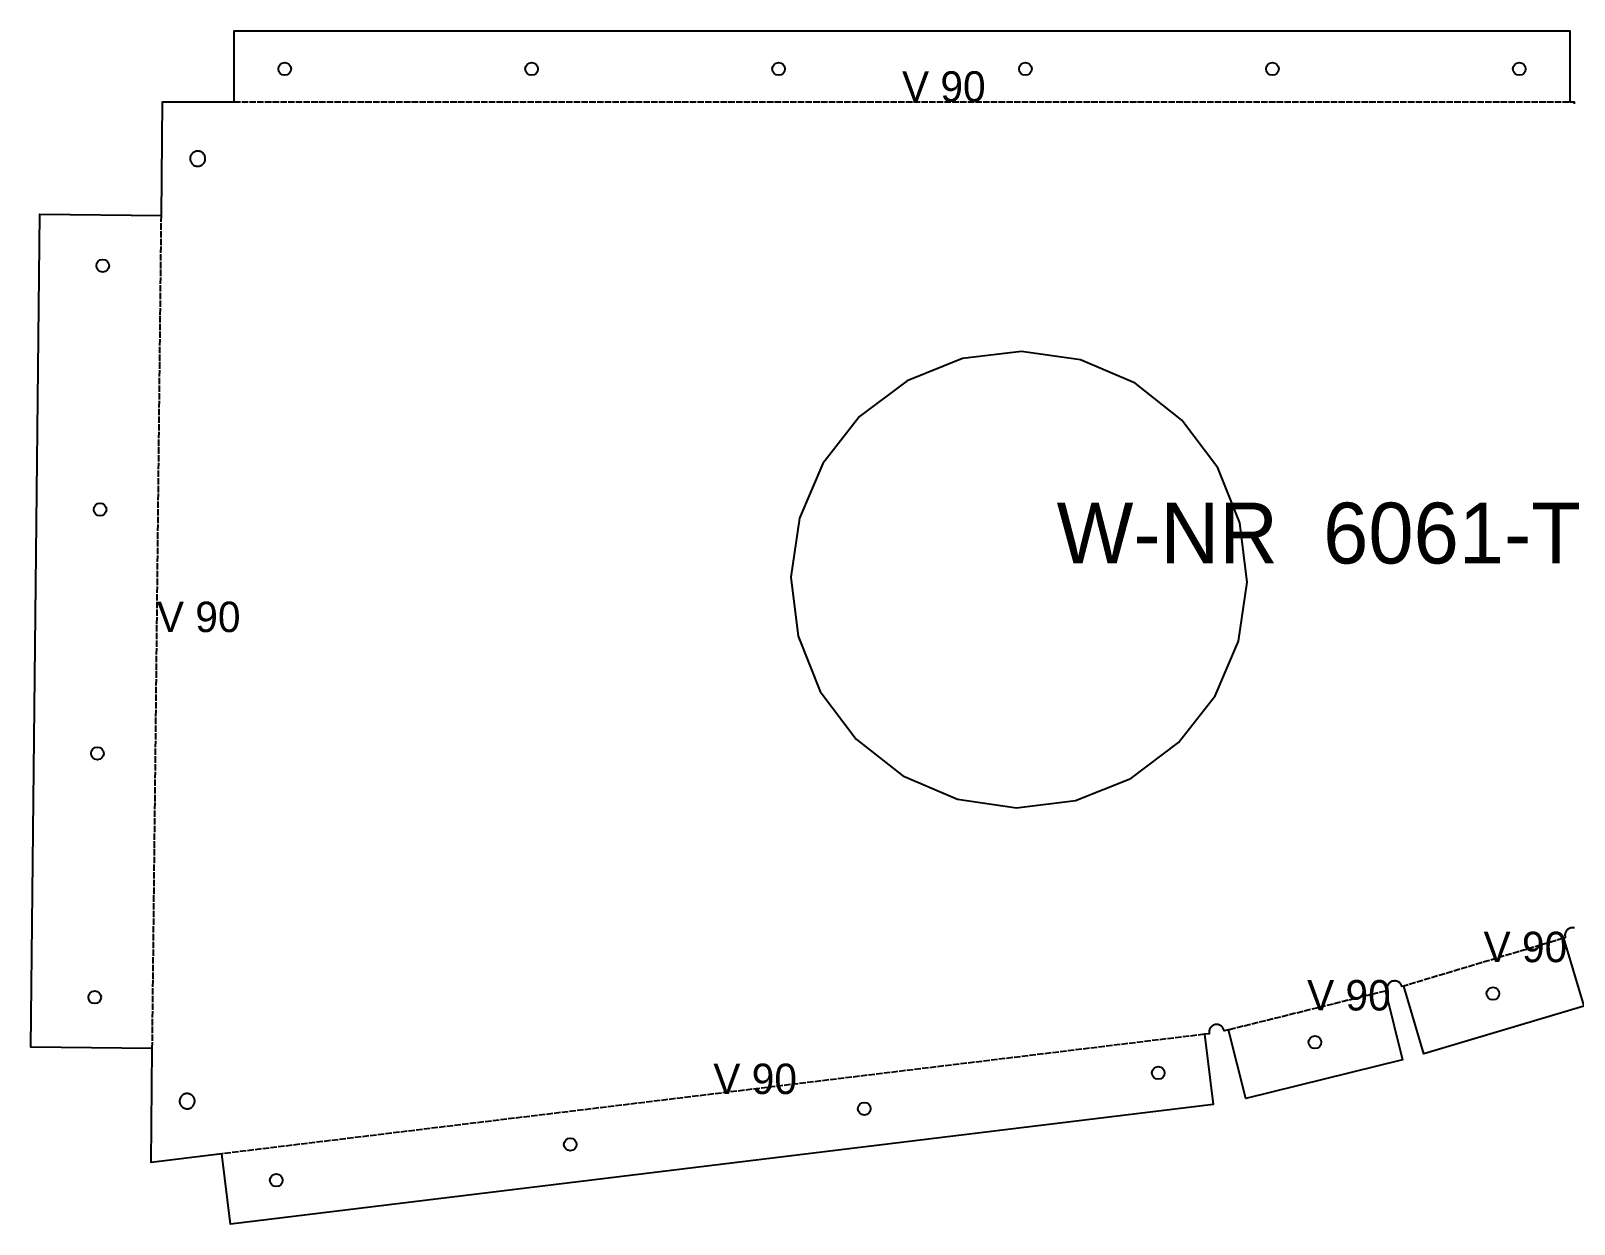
# Model space of a CAD drawing. Header units: millimetres. Extents: x 0 to 2467, y 0 to 1219.
# Drawn here: x 1395.9 to 1700.4, y 708 to 943.4 of the extents above; entities that cross this region are included whole.
import ezdxf

# ---------------------------------------------------------------- set-up
doc = ezdxf.new("R2010")
doc.units = ezdxf.units.MM
doc.linetypes.add('DASHED', pattern=[1.524, 1.27, -0.254])
for name, color, linetype in [('CUT', 7, 'CONTINUOUS'), ('ETCH', 8, 'CONTINUOUS'), ('HOLE', 6, 'CONTINUOUS'), ('VALLEY', 1, 'DASHED')]:
    doc.layers.add(name, color=color, linetype=linetype)

msp = doc.modelspace()

# ---------------------------------------------------------------- linework, layer by layer
at = {"layer": 'CUT'}
msp.add_lwpolyline([(1700.48, 766.42), (1700.34, 766.45), (1700.19, 766.47), (1700.05, 766.47), (1699.9, 766.47), (1699.75, 766.44), (1699.61, 766.4), (1699.47, 766.35), (1699.34, 766.29), (1699.22, 766.21), (1699.1, 766.12), (1698.99, 766.02), (1698.89, 765.91), (1698.81, 765.79), (1698.73, 765.66), (1698.67, 765.53), (1698.63, 765.39), (1698.59, 765.25), (1698.57, 765.1), (1698.57, 764.95), (1698.58, 764.81), (1698.6, 764.66), (1698.64, 764.52), (1698.64, 764.5), (1698.27, 764.39), (1702.28, 751), (1670.75, 741.58), (1666.75, 754.96), (1666.4, 754.86), (1666.38, 754.93), (1666.33, 755.07), (1666.27, 755.2), (1666.19, 755.32), (1666.1, 755.44), (1666, 755.55), (1665.89, 755.65), (1665.77, 755.73), (1665.64, 755.81), (1665.51, 755.87), (1665.37, 755.92), (1665.23, 755.95), (1665.08, 755.97), (1664.93, 755.97), (1664.79, 755.96), (1664.64, 755.94), (1664.5, 755.9), (1664.36, 755.85), (1664.23, 755.79), (1664.1, 755.71), (1663.99, 755.62), (1663.88, 755.52), (1663.78, 755.41), (1663.69, 755.29), (1663.62, 755.16), (1663.56, 755.03), (1663.51, 754.89), (1663.48, 754.75), (1663.46, 754.6), (1663.45, 754.45), (1663.46, 754.31), (1663.49, 754.16), (1663.51, 754.07), (1663.16, 753.98), (1666.52, 740.42), (1635.57, 732.76), (1632.21, 746.32), (1631.32, 746.1), (1631.31, 746.2), (1631.27, 746.34), (1631.22, 746.48), (1631.15, 746.61), (1631.08, 746.74), (1630.99, 746.85), (1630.89, 746.96), (1630.78, 747.06), (1630.66, 747.15), (1630.53, 747.22), (1630.4, 747.28), (1630.26, 747.33), (1630.11, 747.36), (1629.97, 747.38), (1629.82, 747.39), (1629.67, 747.38), (1629.53, 747.35), (1629.39, 747.32), (1629.25, 747.26), (1629.12, 747.2), (1628.99, 747.12), (1628.87, 747.03), (1628.77, 746.93), (1628.67, 746.82), (1628.58, 746.7), (1628.51, 746.58), (1628.45, 746.44), (1628.4, 746.3), (1628.37, 746.16), (1628.35, 746.01), (1628.34, 745.87), (1628.35, 745.72), (1628.38, 745.57), (1628.38, 745.56), (1627.47, 745.45), (1629.16, 731.58), (1435.25, 708), (1433.56, 721.87), (1419.58, 720.17), (1419.82, 742.64), (1395.85, 742.91), (1397.64, 907.21), (1421.61, 906.95), (1421.86, 929.43), (1435.94, 929.43), (1435.94, 943.4), (1699.56, 943.4), (1699.56, 929.43), (1700.37, 929.43), (1700.37, 929.28), (1700.38, 929.14), (1700.4, 928.99)], dxfattribs=at)
for points in [[(1429.37, 916.81), (1429.5, 916.88), (1429.63, 916.96), (1429.74, 917.05), (1429.85, 917.15), (1429.95, 917.26), (1430.04, 917.38), (1430.11, 917.5), (1430.17, 917.64), (1430.22, 917.78), (1430.25, 917.92), (1430.27, 918.07), (1430.28, 918.21), (1430.27, 918.36), (1430.24, 918.51), (1430.21, 918.65), (1430.15, 918.79), (1430.09, 918.92), (1430.01, 919.04), (1429.92, 919.16), (1429.82, 919.27), (1429.71, 919.36), (1429.59, 919.45), (1429.47, 919.52), (1429.33, 919.59), (1429.19, 919.63), (1429.05, 919.67), (1428.9, 919.69), (1428.76, 919.69), (1428.61, 919.68), (1428.46, 919.66), (1428.32, 919.62), (1428.18, 919.57), (1428.05, 919.5), (1427.93, 919.43), (1427.81, 919.34), (1427.7, 919.24), (1427.6, 919.13), (1427.52, 919.01), (1427.44, 918.88), (1427.38, 918.75), (1427.34, 918.61), (1427.3, 918.46), (1427.28, 918.32), (1427.28, 918.17), (1427.29, 918.02), (1427.31, 917.88), (1427.35, 917.74), (1427.4, 917.6), (1427.46, 917.47), (1427.54, 917.34), (1427.63, 917.22), (1427.73, 917.12), (1427.84, 917.02), (1427.96, 916.93), (1428.09, 916.86), (1428.22, 916.8), (1428.36, 916.75), (1428.5, 916.72), (1428.65, 916.7), (1428.8, 916.69), (1428.94, 916.7), (1429.09, 916.73), (1429.23, 916.76), (1429.37, 916.81)], [(1578.72, 791.81), (1590.35, 790.15), (1602.01, 791.56), (1612.91, 795.94), (1622.31, 802.99), (1629.56, 812.23), (1634.18, 823.03), (1635.84, 834.66), (1634.43, 846.32), (1630.05, 857.23), (1623, 866.62), (1613.76, 873.87), (1602.96, 878.49), (1591.33, 880.15), (1579.67, 878.74), (1568.77, 874.36), (1559.37, 867.32), (1552.12, 858.07), (1547.5, 847.27), (1545.84, 835.64), (1547.25, 823.98), (1551.63, 813.08), (1558.68, 803.68), (1567.92, 796.43), (1578.72, 791.81)], [(1427.15, 730.83), (1427.28, 730.88), (1427.42, 730.94), (1427.54, 731.02), (1427.66, 731.11), (1427.77, 731.21), (1427.86, 731.32), (1427.95, 731.44), (1428.02, 731.57), (1428.09, 731.7), (1428.13, 731.84), (1428.17, 731.98), (1428.19, 732.13), (1428.19, 732.28), (1428.18, 732.42), (1428.16, 732.57), (1428.12, 732.71), (1428.07, 732.85), (1428, 732.98), (1427.93, 733.11), (1427.84, 733.22), (1427.74, 733.33), (1427.63, 733.43), (1427.51, 733.52), (1427.38, 733.59), (1427.25, 733.65), (1427.11, 733.7), (1426.96, 733.73), (1426.82, 733.75), (1426.67, 733.76), (1426.52, 733.75), (1426.38, 733.72), (1426.24, 733.69), (1426.1, 733.63), (1425.97, 733.57), (1425.84, 733.49), (1425.72, 733.4), (1425.62, 733.3), (1425.52, 733.19), (1425.43, 733.07), (1425.36, 732.95), (1425.3, 732.81), (1425.25, 732.67), (1425.22, 732.53), (1425.2, 732.38), (1425.19, 732.24), (1425.2, 732.09), (1425.22, 731.94), (1425.26, 731.8), (1425.31, 731.66), (1425.38, 731.53), (1425.46, 731.41), (1425.55, 731.29), (1425.65, 731.18), (1425.76, 731.08), (1425.88, 731), (1426, 730.92), (1426.14, 730.86), (1426.28, 730.82), (1426.42, 730.78), (1426.57, 730.76), (1426.71, 730.76), (1426.86, 730.77), (1427, 730.79), (1427.15, 730.83)]]:
    msp.add_lwpolyline(points, close=True, dxfattribs=at)
at = {"layer": 'HOLE'}
for centre in [(1445.94, 935.9), (1494.67, 935.9), (1543.39, 935.9), (1592.11, 935.9), (1640.84, 935.9), (1689.56, 935.9), (1410.03, 897.08), (1409.51, 848.98), (1408.98, 800.87), (1408.46, 752.77), (1684.36, 753.48), (1649.24, 743.87), (1618.33, 737.82), (1560.31, 730.76), (1502.29, 723.71), (1444.27, 716.65)]:
    msp.add_circle(centre, 1.25, dxfattribs=at)
at = {"layer": 'VALLEY'}
for p, q in [((1435.94, 929.43), (1699.56, 929.43)), ((1419.82, 742.64), (1421.61, 906.95)), ((1698.27, 764.39), (1666.75, 754.96)), ((1663.16, 753.98), (1632.21, 746.32)), ((1627.47, 745.45), (1433.56, 721.87))]:
    msp.add_line(p, q, dxfattribs=at)

# ---------------------------------------------------------------- texts
at = {"layer": 'ETCH'}
for s, height, p in [('V 90', 6, (1567.75, 929.43)), ('W-NR  6061-T6 0.020in', 12, (1598.27, 838.33)), ('V 90', 6, (1420.72, 824.8)), ('V 90', 6, (1682.51, 759.68)), ('V 90', 6, (1647.69, 750.15)), ('V 90', 6, (1530.52, 733.66))]:
    msp.add_text(s, height=height, dxfattribs=at).set_placement(p)

doc.saveas('drawing.dxf')
